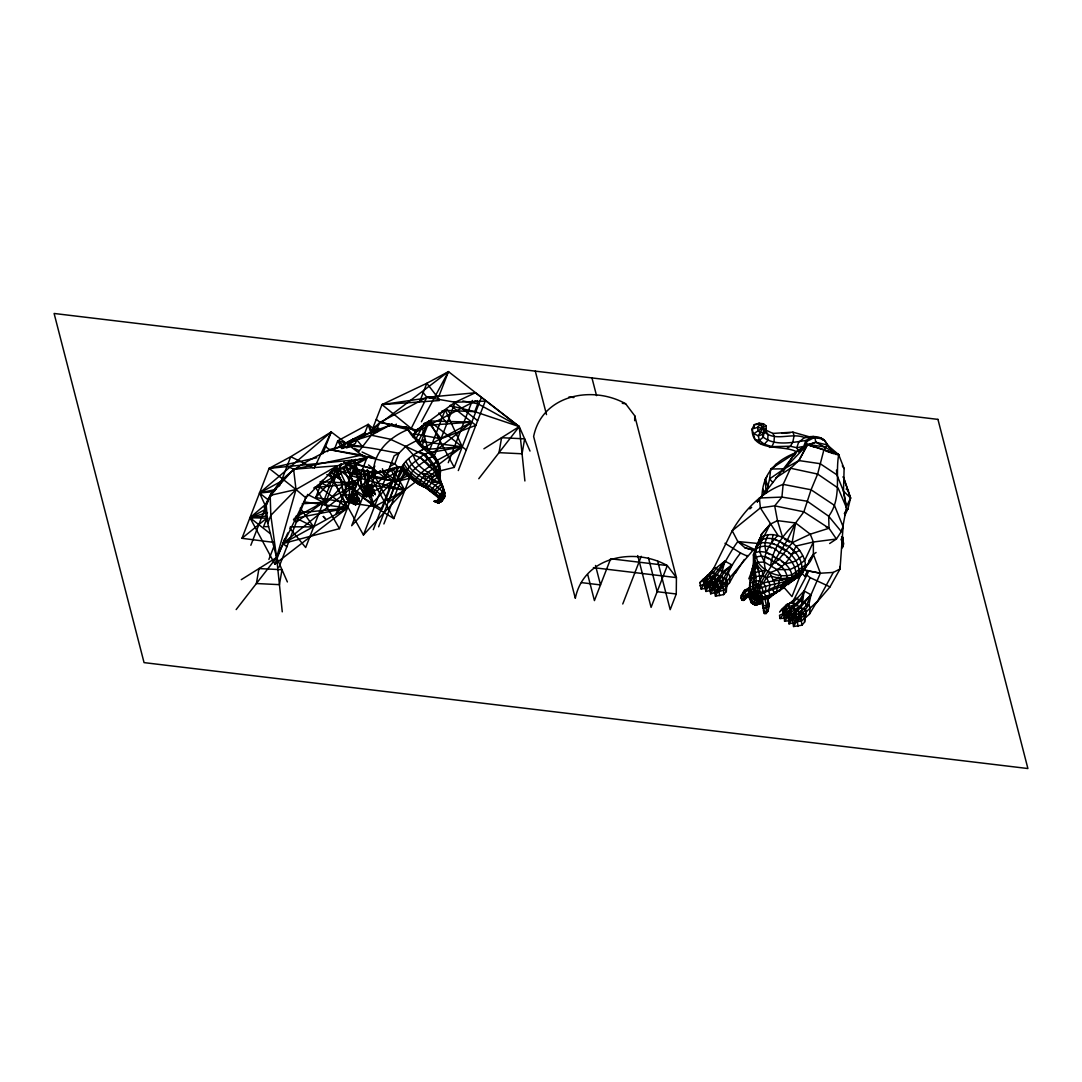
<?xml version="1.0" encoding="UTF-8"?>
<svg xmlns="http://www.w3.org/2000/svg" width="1082" height="1082" viewBox="0 0 1082 1082"><rect width="100%" height="100%" fill="white"/><g stroke="black" fill="none" stroke-linecap="round" stroke-linejoin="round"><path stroke-width="1.5" d="M784.274 586.525C776.714 593.031 765.38 601.687 755.047 599.225L755.601 598.36L754.249 598.441L755.547 594.018L753.275 593.829L751.801 591.786L751.787 589.298L753.126 589.054L754.005 579.303L754.046 556.216M758.766 543.543L737.829 541.541C728.375 554.079 722.681 569.078 711.942 580.588L715.459 596.168L723.628 594.6L726.32 591.638L727.104 580.899L753.18 550.035L744.943 547.803L737.829 541.541L732.216 530.748C743.794 511.015 760.984 492.459 783.152 484.371L811.067 489.781L834.425 505.348L843.094 526.623L840.038 568.97L830.016 586.904L815.801 603.553L809.431 614.143L805.292 617.808L804.589 622.109L801.965 625.193L793.552 626.519L790.739 610.397L801.248 600.375L804.102 590.961L810.161 577.653L806.874 575.137L808.863 570.593M762.472 602.539L759.862 603.918C755.52 603.932 751.07 601.592 749.204 597.575L749.948 594.397L749.204 597.575L752.071 603.391L750.462 601.051M753.329 565.615L751.449 571.675L749.934 589.649C746.255 597.467 756.629 598.292 754.803 597.886L751.747 596.804L759.672 580.831L759.699 576.557L757.752 565.927L754.168 558.745L753.451 554.728L755.912 546.978L760.443 537.849C770.979 530.572 783.016 536.983 792.281 542.65C799.327 548.79 806.022 557.757 805.481 567.495C795.459 581.751 777.85 578.978 763.31 583.009C757.4 585.862 758.807 597.913 756.034 599.239L754.249 598.441L754.506 596.845L757.955 587.526L787.006 540.675L795.608 522.971L803.872 511.84L811.067 489.781L817.627 474.065L823.929 449.76L827.189 444.932C823.984 435.356 812.582 435.762 804.521 437.534C791.456 432.273 775.361 442.051 764.203 431.786L766.299 429.216L766.07 425.767L763.459 423.779L758.982 423.211L754.276 424.712L752.125 429.027C751.679 452.736 782.57 444.256 796.311 451.64M634.688 420.695L634.728 415.772L625.612 403.735C592.341 385.084 542.096 394.7 533.629 436.479L575.313 598.305C583.78 556.527 634.038 546.897 667.296 565.561L676.426 577.599L676.264 593.991L670.191 609.666L657.667 561.098M753.315 597.602L751.53 597.021L749.312 594.248L749.65 584.767L751.476 574.19M723.628 594.6L723.723 590.204L722.37 585.835L725.102 582.819C727.631 572.053 733.474 561.788 740.561 553.037L747.446 556.216L746.999 555.364M840.119 566.332L840.038 568.97L833.289 572.432L817.505 601.227L806.401 611.614L804.494 617.754L801.924 620.676L789.048 623.854L792.294 619.093L806.388 605.528L820.359 573.217L813.366 554.295L813.366 542.001L810.256 534.183L795.608 522.971L777.471 520.618L770.195 524.215L760.714 543.002L759.483 551.468L764.406 562.099L776.917 569.551L781.001 575.976L780.866 578.735L779.121 580.547L778.31 586.201L776.835 588.392L777.16 591.083L776.051 592.922L773.278 594.113L775.118 592.463M758.982 603.201L754.506 604.824L757.292 603.688L758.725 599.509M842.283 529.707L846.422 507.62L843.5 491.066L844.109 468.547L838.685 454.67L827.189 444.932L815.801 442.254L805.779 445.608L806.699 441.442L814.881 437.236L823.618 439.481L831.233 449.585M439.928 475.62L440.469 472.09C440.36 451.194 415.921 446.203 408.036 429.568L389.696 425.321L353.936 438.819M367.339 481.896L367.799 470.656M749.407 590.407L749.217 593.693L751.53 597.021L753.762 597.859M436.776 502.156L437.75 501.142L436.776 502.156L434.193 501.277L437.75 501.142L439.089 502.819L434.193 501.277L437.074 501.507C440.996 505.51 438.616 498.599 434.193 501.277L438.278 503.035L441.51 501.237L441.118 500.33M430.176 491.471L434.775 485.669L440.415 481.301L439.968 471.995L430.744 478.65L424.577 486.819L437.601 497.057L441.321 501.237L444.891 496.056L444.621 492.04L442.822 488.564M798.137 626.37L795.649 613.264L810.973 594.775L804.102 590.961L793.417 602.16L786.614 604.622L780.487 611.1M753.518 597.846C756.223 597.967 752.531 598.617 753.856 596.452M761.931 497.49C762.35 474.552 774.753 460.864 795.96 452.655L763.77 494.271M765.123 483.681L765.474 478.812L767.354 476.202M364.363 491.377L365.648 473.997L363.647 469.466M349.188 499.397L349.892 482.342L343.738 468.817L346.916 464.922L343.995 462.136M753.018 596.709L754.357 598.116C755.601 599.496 758.996 601.47 760.267 599.333L759.293 596.25L754.249 592.206L753.126 589.054L753.491 563.722M745.282 599.022L743.753 600.375L746.134 596.845L750.178 594.708L743.753 600.375L742.049 600.294L745.674 594.708L748.974 592.801M753.816 562.126L754.668 556.5M719.692 595.641L717.163 583.212L724.575 571.81L731.905 564.872L724.845 561.139L716.487 567.739L712.74 573.663M355.194 468.411L357.182 473.159L358.453 485.034L361.036 486.805L364.702 487.103L367.285 485.737L371.789 486.44L375.373 494.542L371.342 490.011L369.124 490.214L367.285 485.737L368.475 472.496L367.136 469.48M766.029 613.575C770.654 609.68 767.963 602.119 766.881 597.291L762.594 599.604L761.201 599.076L764.325 613.521L766.029 613.575L766.421 605.798L764.947 598.86L765.758 596.155L764.014 592.625C775.239 584.632 791.037 584.05 801.748 574.258L813.366 554.295L816.085 552.496M829.651 543.516L836.427 539.025L829.001 528.246L828.69 516.236C842.148 497.99 835.047 475.296 838.685 454.67L815.801 442.254L805.779 445.608M726.32 591.638L725.724 586.971L729.349 583.076L729.971 576.652L728.619 573.852L725.806 574.542C721.383 582.008 715.148 590.285 705.951 591.448L702.84 579.682L710.698 572.621L713.674 568.429L732.216 530.748L760.376 507.904L774.698 505.849L803.872 511.84L829.001 528.246L810.256 534.183L792.281 542.65L779.148 559.069L770.668 565.832C772.453 548.845 783.557 534.251 795.608 522.971L791.929 543.597M755.358 552.063L755.912 546.978L759.118 541.676L762.242 539.539C772.453 535.617 780.649 542.312 789.035 546.451C796.257 551.82 802.83 560.625 801.897 569.971L798.043 576.652L790.644 582.197L801.748 574.258L803.994 569.457M793.945 454.995L795.96 452.655L770.695 469.006L769.627 478.866L766.34 492.635M714.553 593.098L721.126 584.794L723.006 578.829L725.697 578.329L727.104 580.899L726.347 587.418L723.723 590.204L710.698 593.802L706.722 577.95L713.376 572.135L714.796 574.691L710.319 581.061L705.951 591.448M749.231 588.811L750.137 586.863L753.397 586.309L753.491 583.293L755.926 580.939L759.672 580.831L765.745 570.173C761.173 556.878 768.896 544.395 777.999 535.32L760.376 507.904L759.361 498.004L781.907 497.084L807.307 501.264L828.69 516.236L841.309 531.587L836.427 539.025L813.366 542.001L796.014 546.031C790.901 557.893 783.084 569.281 769.708 572.527L763.31 583.009L765.637 586.715L765.772 590.596L757.508 593.68L756.061 593.288L755.547 594.667L757.549 596.25L761.931 595.33L762.769 598.36L760.646 599.766M748.568 595.857L744.064 596.452L743.145 594.573L744.308 592.679L749.42 589.636L750.11 587.323L744.484 590.393L743.442 591.976L743.145 594.573L741.143 597.562L742.049 600.294M350.893 500.844L348.431 501.169L349.513 495.137L352.11 493.771L356.708 494.433L356.248 498.004L360.32 502.508L356.708 494.433L350.609 497.666L350.176 501.223L355.68 504.969L349.513 495.137L345.848 494.853L343.264 493.067L341.439 481.49L335.379 468.1M809.431 614.143L810.202 607.746L808.863 604.824L810.973 594.775C803.02 602.904 793.972 610.532 788.792 620.838L789.048 623.854M760.984 538.917L761.593 534.143L770.195 524.215L762.337 533.264M367.285 485.737L371.342 490.011L369.205 490.227L371.342 490.011L371.789 486.44L365.716 489.659L365.256 493.243L370.747 497.003L364.702 487.103L363.566 493.162L366 492.851M763.31 610.748L764.325 612.209L767.949 611.33L768.896 604.595L767.638 597.629M802.452 603.229L804.102 590.961C801.492 603.12 787.737 606.745 784.301 618.174L784.572 621.203L788.792 620.838L800.558 616.145L808.863 604.824L806.388 605.528L805.049 602.593L802.452 603.229L801.248 600.375L798.773 601.078L797.434 598.143L794.837 598.779C790.266 603.932 783.436 606.177 779.608 612.142M842.81 543.083L842.824 537.375L841.593 536.699L842.824 537.375L841.823 540.418L842.959 546.64L841.81 548.222M759.442 599.631L760.457 602.079L759.862 603.918L754.641 604.838L754.898 602.958L757.346 601.524L761.944 601.538L762.255 602.295M368.218 491.674L368.719 488.063L365.987 486.413L366.338 491.688L368.218 491.674L373.047 495.772L368.719 488.063L370.991 492.81M753.911 427.295L754.276 424.712L763.459 423.779L762.878 427.958L758.293 435.83L759.402 440.388L764.244 444.188L771.885 446.636L790.387 446.257L796.785 447.745L803.764 446.379L805.874 440.496L813.191 436.398L814.881 437.236L815.801 442.254M346.916 464.922L346.551 467.343L352.732 480.841L352.11 493.771L353.341 496.746M358.007 503.739L353.679 496.029L353.138 499.654L358.007 503.739L353.679 496.029L350.811 494.46L351.231 499.695L353.138 499.654L350.811 494.46L351.88 499.343M370.639 494.312L371.072 491.512L371.085 494.068M355.68 504.969L353.733 503.265L353.232 500.966L352.786 503.766L359.251 500.344L358.751 498.045L353.232 500.966L353.246 503.522M373.872 490.038L373.412 492.837L373.872 490.038L368.367 492.946L367.894 495.759L374.345 492.351L373.872 490.038L373.885 492.594M356.505 501.791L356.032 499.478L355.572 502.291L353.679 496.029M358.291 500.844L358.751 498.045L358.764 500.587M754.357 598.116L754.506 596.845L751.747 596.804L750.732 595.343L754.249 592.206L753.451 586.173L756.223 584.01L757.955 583.982L762.296 587.634L762.756 591.705L761.214 593.869L757.481 594.126L755.574 599.076L754.479 598.292M439.847 474.511C439.224 481.314 444.066 486.494 444.594 493.189L437.074 501.507L438.034 500.844L437.209 501.088L438.453 502.805L444.891 496.056L441.51 501.237M761.931 595.33L761.214 593.869C773.968 587.54 792.2 586.931 799.071 572.662C799.855 555.404 776.443 540.188 760.714 543.002L757.495 545.085L755.033 552.821L753.451 554.728L753.383 570.336L751.449 571.675M784.301 618.174L783.314 613.778L784.328 607.976L786.614 604.622L793.417 602.16L794.797 604.838L797.285 604.405L798.665 607.097L794.161 613.724L792.294 619.093L795.649 613.264L784.301 618.174L780.068 618.539L779.567 615.928M805.292 617.808L806.401 611.614L805.008 608.923L802.533 609.355L797.867 616.835M764.203 431.786L763.216 437.155L759.402 440.388L754.979 439.603L752.125 429.027L757.698 427.349L766.299 429.216L762.999 434.342L763.216 437.155C774.847 446.284 792.267 442.47 805.874 440.496L806.699 441.442L804.819 446.852M355.653 459.323L354.855 463.651L357.98 469.656L377.158 472.793L400.151 467.41M755.628 549.67L754.181 554.958L754.479 558.934M701.177 589.081L703.922 584.091L705.099 578.437L707.425 575.245L709.454 574.934L710.698 579.533L708.061 582.319L705.045 588.378L701.177 589.081L699.878 582.643L710.698 572.621L713.376 572.135M762.567 596.574L757.441 597.426L756.115 596.818L755.317 594.654L752.734 594.816L750.786 591.962L750.624 589.46L751.787 589.298M741.156 598.806L741.305 595.519L743.442 591.976M440.009 476.729C440.78 465.774 435.451 453.683 425.605 448.232C416.002 452.547 405.209 458.971 400.827 468.885C407.562 476.121 415.272 483.722 424.793 487.022L418.463 484.114L405.087 473.835L400.949 467.695M794.472 455.752L795.216 452.492L807.686 444.364L825.512 447.069M725.724 586.971L727.104 580.899M270.622 496.624C281.455 472.739 307.45 461.175 329.496 449.639C352.732 442.146 375.887 449.422 398.92 453.25L405.561 446.528L416.137 440.82L419.762 442.011L424.536 439.441L421.615 446.961M842.959 546.64L843.676 543.637L842.107 537.321M753.491 597.318L754.14 595.695M844.717 515.627L847.963 508.702L850.587 498.031L843.419 476.864M767.192 599.698L771.047 596.52L771.601 594.451L769.113 596.25L768.599 598.332L773.765 594.032L774.604 592.138M441.348 500.06L441.74 500.817L440.36 501.94L438.332 499.952C437.52 496.922 446.568 490.525 443.282 492.77C432.665 479.691 413.243 477.446 405.939 461.487M780.068 618.539L789.562 606.353L794.797 604.838C788.088 608.111 789.333 616.388 784.572 621.203M715.459 596.168L718.191 591.164L726.211 584.713L725.102 582.819L721.126 584.794L719.882 580.195L715.905 582.157L721.883 572.567L724.845 561.139L710.698 579.533L714.661 577.572L715.905 582.157L709.792 590.731M761.025 603.039L756.94 604.906L753.708 602.985L753.018 603.878L755.601 597.643M754.249 592.206L751.801 591.786L749.312 592.828L751.882 596.236L753.911 596.601L754.506 594.857M767.598 597.846L766.083 597.94M287.122 466.004L293.601 469.223L296.008 489.51L276.613 557.487L282.267 611.844M747.987 588.906C751.53 587.026 749.569 588.31 749.65 584.767L750.462 582.765L753.491 582.075L754.005 579.303L755.966 576.652L753.87 563.749L754.168 558.745L756.21 557.122C762.134 554.89 769.113 557.189 773.319 561.653C780.568 563.736 786.844 570.796 787.331 578.491L780.812 586.66L781.245 589.406L779.703 590.988L776.037 591.638M753.911 596.601L755.709 595.573L755.114 595.208L754.56 596.994L757.075 599.13L762.769 598.36M439.955 482.87L440.415 481.301M773.021 534.522L771.818 542.799L774.604 544.449M758.685 543.232L761.593 534.143L757.386 546.342L758.942 539.796L760.443 537.849M785.437 608.625L788.48 604.378L789.752 609.139L793.39 607.245L794.675 612.02L798.3 610.113L799.584 614.887L801.356 613.237L802.533 609.355L801.153 606.664L794.472 609.22L787.818 616.442L788.792 620.838M788.48 604.378L788.088 605.487L786.614 604.622M792.876 603.715L793.417 602.16M790.347 611.492L790.739 610.397L779.446 615.306M792.998 608.355L793.39 607.245M796.731 605.974L797.285 604.405M795.27 614.36L795.649 613.264M797.907 611.222L798.3 610.113M800.599 608.219L801.153 606.664M800.18 617.24L800.558 616.145L801.965 625.193M802.83 614.103L803.209 612.98L801.356 613.237L793.552 626.519M804.467 610.478L805.008 608.923M801.857 573.108L805.224 576.733L807.47 570.512M841.309 531.587L843.094 526.623M767.882 535.171L765.109 542.515L764.96 546.248L765.948 552.212L769.857 554.539M759.253 585.822L759.578 584.943M772.467 556.094L772.778 555.282L765.948 552.212L759.483 551.468L755.033 552.821L757.9 562.234C765.488 572.987 779.297 578.045 791.983 574.812L805.711 564.79M771.277 560.435L771.534 559.759M775.226 550.197L775.605 549.196C769.518 545.639 760.146 544.395 755.087 550.319M777.376 546.112L777.688 545.287M779.797 542.109L780.149 541.162M775.375 562.87L775.618 562.194M778.851 559.881L779.148 559.069L775.659 557.987L772.778 555.282M783.057 554.85L783.422 553.849L779.135 552.523L775.605 549.196M785.857 551.157L786.168 550.332M788.683 547.397L789.035 546.451M756.602 548.195L758.009 544.422M438.494 470.021C438.318 455.847 422.792 451.235 416.137 440.82M431.163 453.818L431.786 452.154L430.677 451.64L423.63 454.724L390.196 439.184L371.342 435.221L345.334 443.458L340.032 446.663L353.936 438.805L348.634 442.011M729.349 583.076L736.477 570.309M750.624 589.46L750.056 592.206L751.206 594.559L754.262 595.749L754.803 594.343M374.832 465.99L351.664 525.73L393.05 480.976L370.883 476.175L380.134 471.184M273.787 542.393L241.962 538.309L269.093 468.371L290.747 456.685L331.254 431.961L363.268 456.185L360.049 455.563M250.835 545.274L265.82 506.647L259.531 493.027L331.254 431.961L322.788 453.777M266.334 505.321L267.89 501.331M267.038 517.805L263.602 526.636L268.62 526.663M279.372 485.98L280.576 482.897M281.131 481.612L290.747 456.685L312.914 467.695M268.891 559.448L274.287 545.504M266.618 503.522L249.956 517.71L274.869 564.141L284.661 538.917M278.926 567.333L306.409 496.016M410.335 476.039L393.834 518.589L374.453 506.606L315.714 497.585L322.436 480.246M377.307 431.596L368.164 424.415L337.719 440.834L334.419 449.355L364.864 432.922M400.421 466.964L397.676 466.856L394.835 463.786L367.258 456.969L337.408 465.76L305.679 547.533L289.705 528.07M340.708 463.867L324.843 504.753L342.304 485.899M349.202 473.28L352.259 465.409M363.782 435.708L368.164 424.415L372.857 432.827M355.248 464.394L336.15 513.625L349.243 499.478M358.061 475.079L354.842 474.552L356.56 470.129M370.653 433.801L381.973 404.6L426.822 383.285L448.462 371.626L519.252 426.606L530.018 451.072M286.919 546.735L282.862 543.556L339.45 528.652L367.258 456.969L361.807 455.089L329.496 449.639L325.56 446.65M358.534 479.989L355.302 488.334L352.516 486.63M377.767 430.406L378.673 428.053L348.228 444.472L346.862 448.016L337.773 440.807L352.746 444.837M368.948 491.133L366.595 497.206L347.16 485.263L373.263 471.184M371.302 485.061L376.414 471.914M395.363 426.511L396.296 424.076M329.212 473.551L363.444 534.981L394.146 455.833L398.92 453.25L394.835 463.786L390.061 466.356M419.64 401.814L426.822 383.285L439.333 399.501M373.317 529.653L397.676 466.856L377.158 472.793L373.669 469.006L347.565 462.244M398.217 467.667L382.054 509.338L362.673 497.368L391.616 469.182M378.605 526.799L400.611 470.061L385.449 478.244L333.242 470.21M371.951 470.927L388.668 502.102L402.044 467.613M414.081 436.56L416.462 430.42L455.157 402.247L475.377 392.766L519.252 426.606L524.892 480.976M383.894 523.945L404.073 471.941M431.623 453.858L471.806 422.115L429.324 420.966L421.331 441.551L462.23 446.798L445.189 409.902L430.217 448.53M381.594 422.318L448.462 371.626L438.9 396.283L429.419 397.662M434.423 455.698L455.157 402.247L485.236 401.138L458.295 470.575M448.259 462.69L472.388 400.462M439.86 470.913L454.251 467.397L481.26 397.757M622.759 603.986L641.247 556.31M783.179 471.563L795.216 452.492L807.686 444.364L838.685 454.67L835.412 454.318M805.224 576.733L807.659 570.471M363.444 534.981L404.83 490.227L392.685 468.425M800.694 574.38L791.983 596.601L783.354 586.66M752.288 569.971L748.825 578.816L752.058 578.559M783.314 613.778L785.83 607.529L782.272 609.193L783.314 613.778L796.798 621.758L804.305 614.955L806.401 611.614M754.641 604.838L751.395 602.917L751.679 598.157L749.934 595.817M268.39 499.776L271.352 493.514L268.39 499.952M699.905 585.835L703.922 584.091L710.563 576.814L717.488 574.204L718.894 576.76L717.866 580.493L710.698 593.802M706.276 579.032L706.722 577.95L702.84 579.682L699.878 582.643M708.994 576.03L709.454 574.934M711.496 581.656L711.942 580.588L703.922 584.091L718.191 591.164L722.37 585.835L713.43 588.797L717.163 583.212L705.045 588.378M714.215 578.654L714.661 577.572M716.852 575.732L717.488 574.204M716.717 584.294L717.163 583.212M719.435 581.291L719.882 580.195M720.95 577.802L721.586 576.26L718.894 576.76L708.683 586.444L711.942 580.588M722.37 585.835L721.924 586.917L723.101 587.512M725.062 579.871L725.697 578.329M725.102 582.819L724.642 583.915L723.087 583.13L723.006 578.829L721.586 576.26M754.506 595.114L755.669 593.044L753.356 588.594L756.332 586.566L755.966 576.652L762.594 575.435L766.638 577.842L770.127 585.091L768.423 590.961L769.938 594.356L767.273 598.103L773.238 594.518L773.846 592.381L772.9 589.325L774.469 587.188L774.766 583.563L769.708 572.527M442.254 487.495L442.849 486.129C441.01 486.846 432.881 494.934 435.721 493.974M767.936 610.153L768.261 609.409M713.281 584.943L715.784 579.452M703.922 584.091L706.722 577.95M266.064 504.983L267.795 501.25L264.468 507.499L264.563 508.242L265.496 506.227L264.468 507.499L267.741 523.323L276.613 557.487L287.379 581.94M271.447 495.597L273.827 490.444M274.517 491.242L276.302 487.373M277.628 486.846L278.818 484.263M279.386 485.223L281.252 481.301M750.178 580.791L751.07 578.829L753.545 577.802L753.829 574.907L755.831 572.297L765.745 570.173M314.28 468.087L331.254 431.961M329.564 472.334L347.457 508.026L282.862 543.556L287.88 532.858M813.366 542.001L804.805 560.26L798.408 565.426L789.955 569.605L776.917 569.551M843.189 476.743L850.587 498.031L846.327 506.849L843.5 491.066L836.832 474.795L836.508 470.075M790.739 610.397L787.818 616.442L785.83 607.529M341.723 463.894L339.112 469.236L345.212 482.613L345.848 494.853L348.431 501.169L349.878 500.493M337.408 465.76L296.008 489.51L270.189 495.367L268.404 499.992L259.531 493.027L281.171 481.355L270.189 495.367L270.825 515.37L267.741 523.323L266.077 503.387L270.189 495.367L293.601 469.223L337.408 465.76L305.854 497.882L276.613 557.487L236.16 609.572M806.874 575.137L793.038 601.146M765.15 430.027L762.999 434.342L758.293 435.83L753.789 433.625L766.07 425.767M376.279 419.289L380.053 422.359L411.228 428.431L426.863 397.337L475.377 392.766M754.884 551.55L756.034 549.318M718.191 591.164L723.087 583.13M375.657 430.541L380.053 422.359L426.863 397.337L431.732 397.608M426.254 398.122L381.973 404.6L415.799 432.151L417.395 429.189M421.398 421.764L448.462 371.626M415.84 438.994L424.347 423.238M367.718 476.689L396.661 481.476L403.072 469.602M418.247 441.497L429.324 420.966L466.288 449.977M775.564 478.095L790.563 468.249L798.908 460.553L806.699 446.136M772.818 482.545L769.627 478.866L784.247 468.817L798.908 460.553L807.686 444.364L804.156 447.204M405.561 446.528L413.27 454.886C425.659 458.525 435.14 470.034 439.59 481.733L440.347 475.214L433.787 480.083L427.187 488.469L418.463 483.789L404.79 472.875L411.43 464.448L423.63 454.724C435.126 466.315 442.633 481.882 444.323 497.693L441.267 501.372L438.278 503.035M412.783 436.709L416.462 430.42L411.228 428.431M708.737 575.543L713.674 568.429L716.487 567.739L717.718 570.471L720.531 569.768L721.883 572.567L724.575 571.81L725.806 574.542L731.905 564.872L721.883 572.567M438.981 467.221L439.576 466.234L430.677 451.64M752.125 568.483L753.275 566.67M444.661 497.517L440.536 501.818L441.321 501.237M735.408 573.149L744.321 559.462M793.282 623.503L797.015 617.808M439.684 470.697L440.36 469.669L439.576 469.439C432.962 472.726 423.441 479.786 422.71 486.467L423.725 485.926M358.94 451.302L371.342 435.221L389.696 425.321M796.798 621.758L800.558 616.145M754.56 596.994L755.439 596.466L754.79 596.087L755.939 597.589C774.901 597.764 789.278 582.346 803.29 571.364M808.836 560.76L813.38 554.295C809.35 569.876 792.633 573.203 784.721 585.376L784.342 587.661L782.178 588.851M757.251 502.034L762.553 495.042M774.171 466.842L776.132 464.151M815.801 603.553L817.505 601.227M757.414 501.75L759.185 499.343M844.298 513.598L847.963 508.702L845.84 510.69M798.881 574.623L793.945 579.79L788.48 583.414M750.732 595.343L751.611 594.194M750.638 595.844L751.327 594.951L749.217 593.693M752.463 593.22L753.004 592.503L751.801 591.786M750.786 596.263L751.246 595.655L755.899 598.508L754.249 597.683M753.275 593.829L753.897 593.031M752.301 595.425L753.437 593.91M751.882 596.236L752.653 595.235M751.747 596.804L752.599 595.695M756.169 591.462L756.791 590.65M751.99 597.088L752.517 596.412L751.354 595.519M754.871 594.261L757.211 595.005M756.115 596.818L756.805 595.912M755.939 597.589L756.71 596.574M755.425 599.117L756.48 597.507M757.549 596.25L758.09 595.533L759.293 596.25M753.478 602.119L750.408 599.59L751.679 598.157L757.346 601.524M757.441 597.426L758.239 596.385M753.018 603.878L753.708 602.985M756.724 599.807L757.684 598.725M478.785 478.704L519.252 426.606L477.825 403.721L462.866 401.016M337.719 440.834L341.709 447.989L345.334 443.458L349.608 441.118M341.628 447.989L345.334 443.458L353.909 438.792M845.285 511.975L847.963 508.702M756.21 599.807L756.818 599.076M408.671 458.687C413.811 471.076 427.038 477.284 438.778 482.18L442.078 486.535L444.594 493.189L443.985 497.882L441.077 501.182L441.74 500.817M416.516 453.128L417.314 452.222M422.345 449.99L423.143 449.084M426.565 459.85L432.732 456.104L434.95 456.672M428.891 458.836L425.375 454.508L419.437 451.559M432.016 456.915L432.732 456.104M438.251 462.69L436.371 462.122L431.772 464.611C426.308 469.453 416.151 474.552 415.596 482.193L417.584 482.058M420.087 457.361L429.175 466.477L433.422 464.097M438.94 465.476L437.872 465.815C430.879 470.075 420.289 476.689 419.005 484.628L420.803 484.087M435.721 462.866L436.371 462.122M434.328 467.722L432.435 468.979L429.175 466.477M437.398 473.74L437.994 473.05M439.022 472.509L438.562 469.831M442.984 491.214L443.715 490.376M438.332 499.952L438.994 498.018M444.242 492.08L444.594 493.189L443.282 492.77M441.524 501.128L438.873 499.357L439.928 498.788C428.174 486.9 410.984 480.922 401.544 466.788M440.82 501.669L444.323 497.693L443.106 497.382C431.326 484.371 412.621 479.299 403.87 463.813M341.385 447.934L345.334 443.458L343.9 447.15L341.56 448.421M764.406 562.099L757.9 562.234L756.318 564.141L756.345 566.995L753.437 571.391L753.045 574.231L751.219 575.638M842.824 537.375L840.998 539.418L841.471 540.364M315.714 497.585L338.612 472.82M349.932 477.649L356.478 470.575M353.598 494.772L375.413 471.197M710.049 573.352L712.199 571.053M792.105 614.928L796.433 610.37M835.98 453.372L838.685 454.67L807.47 444.702L784.247 468.817L770.695 469.006M305.854 497.882L296.008 489.51L270.825 515.37L276.613 557.487L241.286 579.668M442.024 491.728L443.877 490.295L437.601 497.057L438.467 496.584L440.158 498.518M389.655 426.01L392.049 423.63M788.21 584.578L789.833 582.995M769.491 597.791L773.765 594.032M745.566 590.745L746.742 589.69L744.484 590.393L744.308 592.679L745.674 594.708L748 595.479L750.462 594.099M327.264 451.627L329.496 449.639L356.844 454.94M439.481 499.329L438.805 498.126M769.018 596.615L771.601 594.451M749.812 508.919L751.652 507.39M241.962 538.309L266.632 518.251M282.862 543.556L357.019 483.37L334.771 466.531M798.259 451.911L801.789 449.084M383.65 470.886L396.661 481.476L405.723 474.322M274.869 564.141L347.457 508.026L317.364 485.25M441.145 412.999L444.661 410.308L474.741 411.66L519.252 426.606L483.911 448.8M377.659 425.294L372.411 429.27L372.451 432.3M755.128 595.492L755.831 594.965L754.709 594.288M388.668 502.102L416.272 481.355M438.602 464.57L462.23 446.798L425.253 449.449M320.137 481.652L357.019 483.37L323.234 502.278L296.482 522.051L293.452 519.671M802.573 555.823L795.879 560.828L792.01 562.342L785.37 563.776L781.461 561.436M429.662 466.126L431.772 464.611M354.842 474.552L357.506 472.631M414.704 431.475L429.324 420.966L454.251 467.397M427.295 459.038C421.385 464.192 410.66 469.385 409.862 477.5L414.906 480.381M742.955 594.383L741.305 595.519L742.144 599.049L745.796 598.238M437.872 465.815L435.681 467.235L439.116 475.877L439.59 481.733L439.211 472.279M799.679 550.386L791.429 554.457L788.643 552.807M754.262 595.749L755.114 595.208M799.192 575.813L791.794 581.007L793.945 579.79M787.087 448.151L790.387 446.257L792.849 441.943L794.107 435.708L792.903 432.151L772.927 433.422L765.177 429.797L768.044 434.666L767.652 440.617L764.244 444.188L759.807 443.268L758.374 440.847M313.672 488.063L366.582 458.7L364.377 457.023M347.931 447.434L355.41 443.404L356.79 439.86L362.24 446.379L352.042 445.216L341.844 448.57M408.036 429.568C391.373 436.154 375.319 450.166 373.669 468.993L354.855 463.651L351.528 460.12M338.49 469.602L347.038 464.99L357.98 469.656L351.948 472.915M270.432 533.791L249.956 517.71L265.82 509.149M423.549 424.076L429.324 420.966M355.707 463.191L354.855 463.651L367.907 456.942M340.248 474.011L335.853 476.391L341.412 479.799M347.471 470.115L353.246 467.005M354.45 466.437L355.897 465.652M295.372 517.291L323.248 502.251L307.464 494.42M423.603 447.799L471.806 422.115L423.062 425.632M387.802 472.171L397.676 466.856M362.673 497.368L393.05 480.976M437.29 460.256L462.23 446.798L429.27 452.709M434.612 472.117L439.576 469.439M366.676 484.344L404.898 490.268L374.453 506.606L330.686 472.252M436.032 474.119L439.968 471.995M442.011 484.019C439.995 484.979 430.974 492.959 433.963 492.797M402.599 465.422C411.174 480.219 428.797 485.453 440.279 497.652L440.996 497.26M440.279 497.652L442.227 498.775M441.699 499.059L442.998 499.735M439.657 501.412L438.643 502.846L436.587 502.264L439.63 498.802L438.034 496.827L441.267 501.372M415.799 432.151L475.417 400.867M368.475 472.496L365.648 473.997L360.969 474.268L357.182 473.159L354.558 467.275M354.653 497.882L355.329 497.517M364.242 492.797L363.566 493.162L358.453 485.034L356.505 471.306M349.689 499.14L349.513 495.137L351.623 500.452L353.976 499.221M354.504 498.937L356.424 497.909M357.56 497.314L360.32 502.508M368.489 491.526L366.73 492.459L365.716 489.659M369.571 490.958L372.073 489.632M757.481 594.126L760.24 592.693L759.564 588.486L756.332 586.566M390.602 468.425L396.661 481.476L408.252 475.458M765.15 598.292L762.594 599.604L759.28 599.577M375.319 427.89L372.411 429.27L380.053 422.359L416.462 430.42M753.775 597.156L754.506 596.845L753.451 597.575M343.833 443.945L347.43 442.497M702.583 579.682L705.004 578.708M413.757 433.72L440.983 438.765L475.864 425.307L450.355 405.277M766.638 577.842L771.168 576.246L780.866 578.735L791.835 577.558C792.457 569.47 785.248 563.249 779.148 559.069M749.88 587.526L749.84 588.27M772.9 580.128L778.445 578.234M762.499 599.103L756.994 599.631L754.803 597.886M769.397 447.434L771.885 446.636L773.955 442.213L774.387 436.736L772.927 433.422M759.564 588.486C770.6 583.807 782.813 583.428 793.633 578.437L793.985 576.327L795.852 574.583C796.095 566.048 790.32 558.339 783.422 553.849M441.727 411.174L444.661 410.308M267.93 518.197L249.956 517.71L267.47 512.597M346.767 447.245L349.959 446.339M751.53 597.021L754.005 597.399L752.572 597.764M779.121 580.547L787.331 578.491M396.661 481.476L411.065 477.96M769.113 596.25L770.749 595.871M296.008 489.51L269.093 468.371L316.755 457.74M275.978 489.362L259.531 493.027L274.26 491.566M293.601 469.223L361.807 455.089M294.061 518.548L347.457 508.026L304.123 501.913M370.125 432.665L374.967 432.083M353.963 498.234L356.248 498.004M269.093 468.371L366.582 458.7M315.16 487.522L357.019 483.37M249.956 517.71L266.253 516.087M298.889 512.854L347.457 508.026M782.016 433.314L790.293 432.678M381.973 404.6L439.333 400.529M400.191 427.268L406.724 426.808M302.27 503.793L323.234 502.278M804.102 570.106L820.359 573.217L833.289 572.432M822.996 440.32L820.995 437.75L804.521 437.534L798.584 442.416L796.785 447.745L798.732 451.532M756.061 593.288L760.24 592.693L756.02 592.314L753.356 588.594L755.669 593.044M413.27 454.886C416.043 466.044 427.309 473.402 437.899 476.54L438.778 482.18L431.867 482.437L431.353 479.096M290.314 526.772L313.685 526.907L300.296 508.161M796.19 577.342L799.503 577.436L796.406 576.165M754.506 604.824L756.94 604.906M568.956 396.945L573.947 397.554M622.285 403.343L625.612 403.735M593.409 567.644L676.426 577.599L634.728 415.772M581.399 582.616L600.51 584.916L595.506 565.48M676.264 593.991L657.166 591.705L648.402 557.703M798.908 460.553L820.17 463.691L836.832 474.795M421.196 473.199L426.457 473.984L432.53 477.027L432.827 481.26L438.778 482.18M352.583 482.153L357.398 482.897M803.967 570.038L820.359 573.217M455.157 402.247L426.863 397.337L423.211 392.604M366.095 456.699L375.725 458.403L362.091 452.019M364.607 456.442L367.258 456.969M760.294 599.13L762.594 599.604L764.325 613.521M449.625 405.601L474.741 411.66L477.825 403.721L477.121 400.583M424.766 486.143L427.606 486.859M331.647 470.494L338.152 472.252M349.54 475.323L404.898 490.268M744.943 547.803L756.183 550.9M792.903 432.151L810.702 437.196M441.023 501.507L440.144 500.844M830.016 586.904L810.161 577.653M754.681 597.697L755.425 598.143M807.47 444.702L815.233 447.366M826.093 451.113L833.857 453.777M400.827 468.885L401.828 469.277M826.039 526.866L829.001 528.246M354.504 448.462L359.062 450.599M737.829 541.541L755.087 549.737M758.982 423.211L761.985 424.685M326.818 474.592L332.823 477.581M320.299 482.477L329.199 486.9M295.656 517.953L313.685 526.907M749.312 594.248L751.909 595.546M705.099 578.437L707.452 579.614M710.319 581.061L712.673 582.251M715.54 583.698L717.88 584.875M740.561 553.037L724.994 543.272M443.106 497.382L443.985 497.882M345.875 462.893L357.98 469.656M757.305 599.063L759.388 600.253L756.304 598.671M784.328 607.976L786.546 609.274M789.251 610.843L791.456 612.142M794.161 613.724L796.366 615.009M799.071 616.591L801.289 617.876M756.034 599.239L757.955 600.361M784.545 539.215L789.468 542.136M774.739 539.093L777.268 540.608M782.029 543.435L786.465 546.085M791.226 548.912L793.755 550.413M778.797 546.951L784.45 550.319M768.856 546.41L771.398 547.925M786.871 557.135L789.427 558.65M773.535 556.73L777.782 559.259M765.028 556.716L768.788 558.948M777.863 564.358L781.61 566.589M778.134 577.112L780.866 578.735M759.672 580.831L763.31 583.009M750.786 591.962L752.098 592.733M758.536 596.574L759.848 597.345M754.993 602.322L757.292 603.688M330.876 471.766L340.6 477.744M422.71 486.467L418.328 482.91M846.11 489.05L848.504 490.714M442.335 499.681L443.201 499.221M346.497 462.501L360.888 473.389M453.439 401.665L477.649 420.682M380.161 470.9L404.817 490.254M368.529 464.949L385.449 478.244L382.406 468.736M296.252 515.83L298.28 517.426M409.523 476.878L404.857 473.159L400.813 468.087M367.447 493.392L370.747 497.003M344.157 462.285L347.038 464.99M843.5 491.066L850.587 498.031M762.35 604.013L763.906 605.541L766.421 605.798L768.68 604.757L768.653 602.701M757.752 565.927L762.567 571.12L762.594 575.435M767.409 602.945L768.896 604.595L768.477 606.826L763.892 608.233L762.769 606.732L762.837 604.351L763.432 608.72M365.987 486.413L367.921 488.618M827.189 444.932L831.247 449.693M425.375 454.508L427.133 456.672M433.287 464.259L435.681 467.235L429.297 458.389M447.177 409.672L450.572 414.068M438.913 412.972L446.947 423.387M427.958 421.831L440.996 438.737M408.861 430.636L419.762 442.011L420.966 444.797M371.572 493.811L373.047 495.772M842.31 465.801L844.109 468.547M353.8 496.503L352.11 493.771L352.11 491.539L354.044 495.123M765.258 492.973L762.999 489.199L764.298 493.892M315.335 486.859L339.45 528.652M754.019 557.906L756.345 566.995L759.118 571.918M367.339 471.103L393.834 518.589M348.891 460.851L374.453 506.606L362.524 469.48M803.209 612.98L804.305 614.955L804.589 622.109M367.271 483.505L368.543 485.913M346.226 496.746L348.431 501.169L343.264 493.067L340.762 479.637M372.79 489.253L375.373 494.542M368.719 488.063L370.856 492.378M359.914 485.764L363.566 493.162L361.036 486.805L360.969 474.268L358.981 469.791M345.888 465.666L352.732 480.841L349.892 482.342L345.212 482.613L341.439 481.49L335.366 468.344L339.112 469.236L343.738 468.817L346.551 467.343L345.888 465.666L346.456 467.275M846.422 507.62L838.104 488.063L817.627 474.065L790.563 468.249L783.152 484.371L781.907 497.084L774.698 505.849L777.471 520.618L782.448 536.794M350.609 497.666L351.623 500.452M368.164 424.415L371.004 433.26M761.944 601.538L761.403 599.049M750.8 577.896L751.503 580.209M750.408 599.59L751.395 602.917M767.693 486.264L765.474 478.812L765.948 492.689M754.168 558.745L756.345 566.995M591.962 377.929L596.534 395.633M637.731 555.566L651.08 607.381L667.296 565.561L610.64 558.772L594.424 600.591L587.756 574.691M535.306 371.14L546.505 414.622M421.845 425.902L428.107 450.355M368.854 495.258L368.367 492.946L368.38 495.502M353.232 500.966L353.733 503.265M438.467 496.584L438.765 498.288M424.82 475.512L425.388 479.11M749.921 593.382L750.299 595.803M364.702 487.103L364.877 491.106M356.032 499.478L356.046 502.034M258.95 568.577L256.393 583.523L279.44 584.659L281.996 569.714L258.95 568.577M501.575 437.71L499.018 452.655L522.065 453.791L524.635 438.846L501.575 437.71M323.302 516.479L325.574 518.995L323.302 516.479M759.997 424.442L757.698 427.349L757.927 430.812L760.538 432.786L764.014 432.137L762.878 427.958L759.997 424.442M757.589 592.314L755.872 593.166L754.749 590.623L757.589 592.314M937.945 419.383L54.1 313.469L144.055 662.617L1027.9 768.531L937.945 419.383"/></g></svg>
